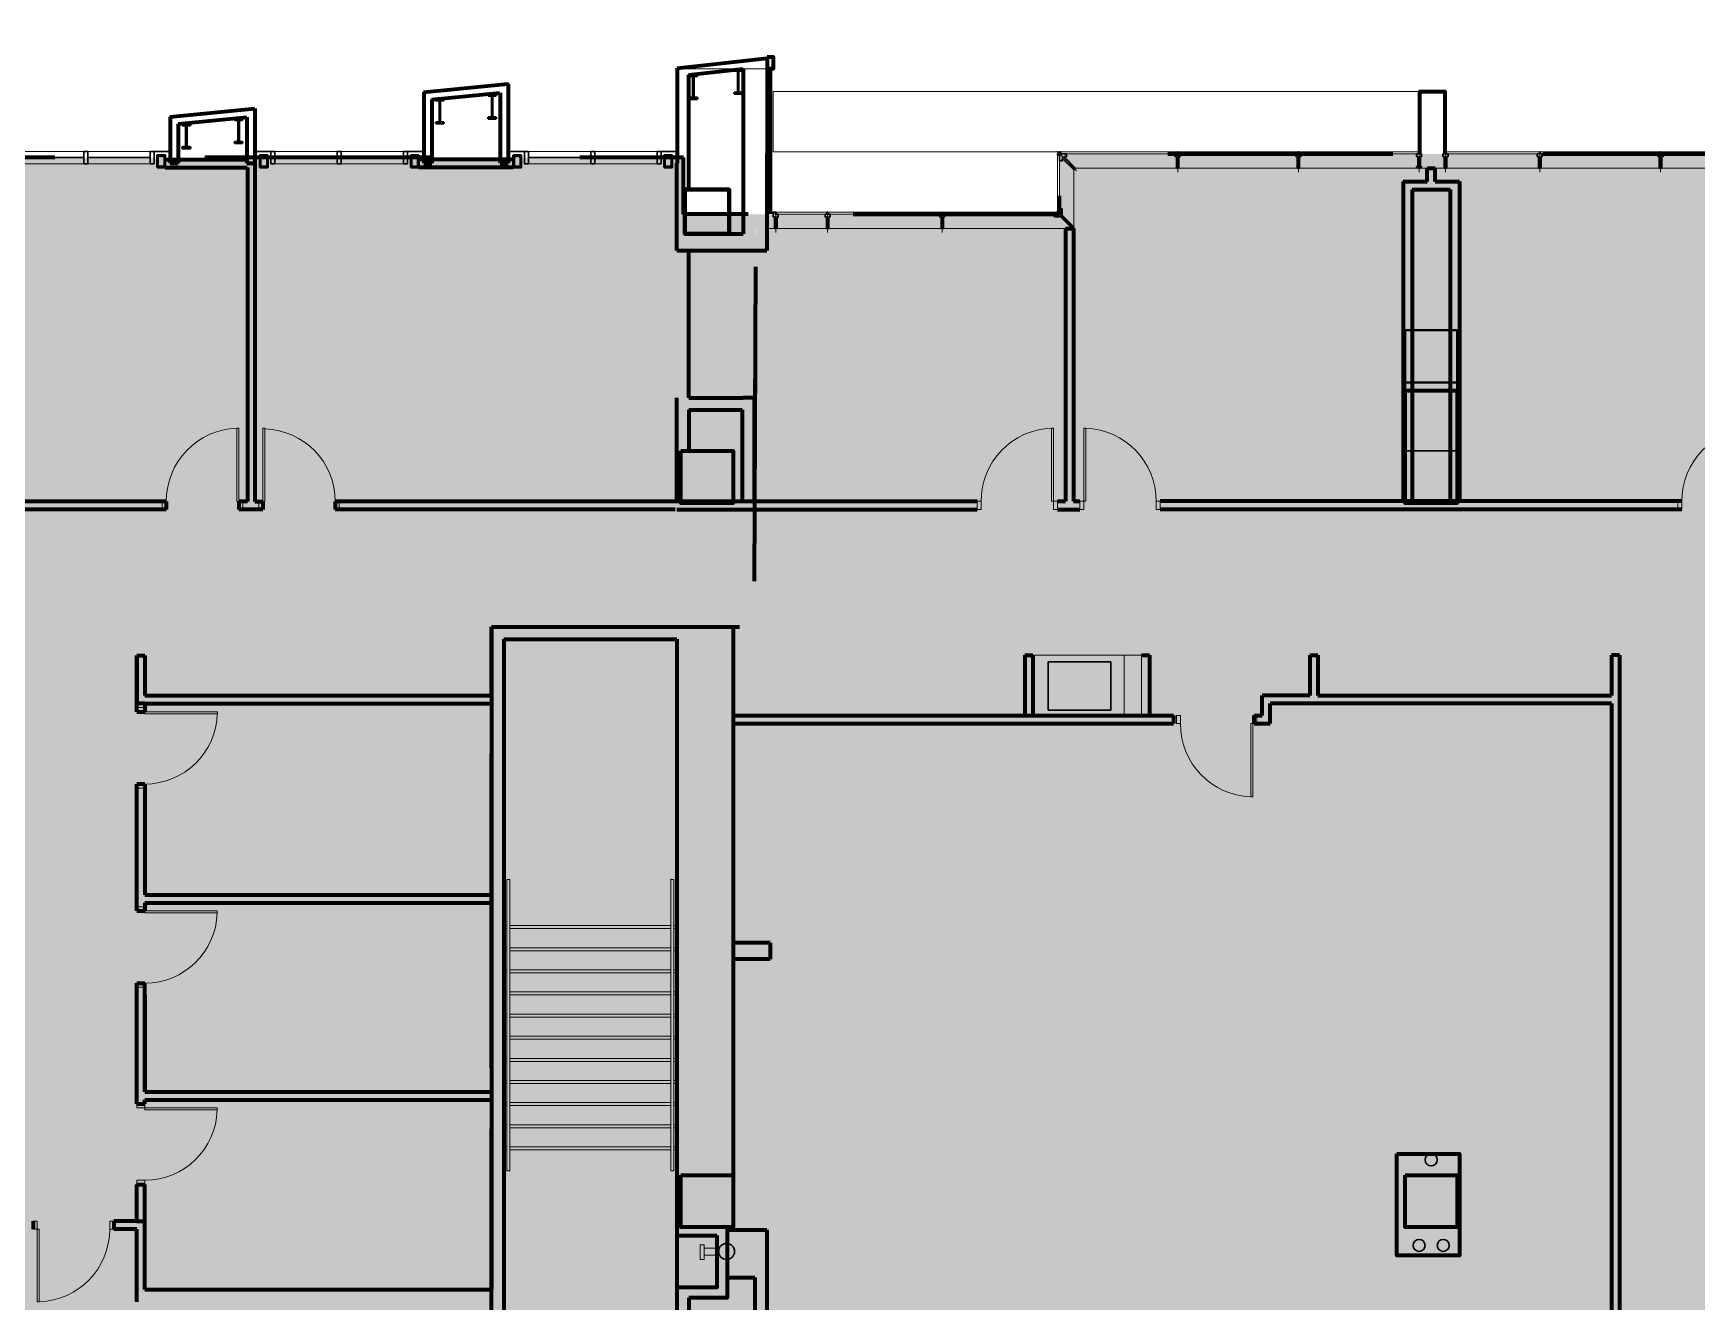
# Model space of a CAD drawing. Header units: inches. Extents: x -2124 to 6036, y -4479 to 801.
# Drawn here: x 2416 to 3243, y -599 to 32 of the extents above; entities that cross this region are included whole.
import ezdxf

# ---------------------------------------------------------------- set-up
doc = ezdxf.new("R2010")
doc.units = ezdxf.units.IN
doc.header["$MEASUREMENT"] = 0
doc.linetypes.add('DGN Style 2', pattern=[186.341636, 111.804981, -74.536654])
doc.linetypes.add('DGN Style 4', pattern=[298.332959, 149.073308, -74.536654, 0.186342, -74.536654])
for name, color, linetype, lineweight in [('A-AREA-Floor Common', 250, 'DGN Style 2', 80), ('A-AREA-VERTICAL', 253, 'DGN Style 2', 80), ('a-bp-02N-_-03S - A-COLS', 2, 'Continuous', 70), ('a-bp-02N-_-03S - A-DOOR', 1, 'Continuous', 13), ('a-bp-02N-_-03S - A-EQUIP', 2, 'Continuous', 30), ('a-bp-02N-_-03S - A-FLOR-STRS', 2, 'Continuous', 13), ('a-bp-02N-_-03S - A-GLAZ', 2, 'Continuous', 0), ('a-bp-02N-_-03S - A-ROOF-MISC', 3, 'Continuous', 13), ('a-bp-02N-_-03S - A-WALL-FULL', 6, 'Continuous', 70), ('a-fp-02N-_-03S - A-DOOR', 1, 'Continuous', 13), ('a-fp-02N-_-03S - A-EQUIP', 2, 'Continuous', 30), ('a-fp-02N-_-03S - A-FLOR-WDWK', 7, 'Continuous', 13), ('a-fp-02N-_-03S - A-WALL-FULL', 6, 'Continuous', 70)]:
    doc.layers.add(name, color=color, linetype=linetype, lineweight=lineweight)
doc.layers.add('A-AREA-TENANT 10', color=7, linetype='DGN Style 2', lineweight=80, true_color=0xff9747)
doc.layers.add('A-AREA-UNKNOWN', color=7, linetype='DGN Style 2', lineweight=80, true_color=0xff6b6e)
doc.layers.add('a-bp-02N-_-03S - A-ANNO-NPLT', color=30, linetype='Continuous', lineweight=0, plot=False)

# ---------------------------------------------------------------- blocks, each defined once
blk = doc.blocks.new('*U79')
at = {"layer": 'a-bp-02N-_-03S - A-COLS', "lineweight": 40}
for p, q in [((-2, 6.375), (-2, 7.0625)), ((-2, 7.0625), (2, 7.0625)), ((-2, 6.375), (-0.4375, 6.375)), ((-0.1875, 6.125), (-0.1875, -4.125)), ((0.1875, -4.125), (0.1875, 6.125)), ((0.4375, 6.375), (2, 6.375)), ((2, 7.0625), (2, 6.375)), ((-2, -4.375), (-2, -5.0625)), ((-2, -4.375), (-0.4375, -4.375)), ((-2, -5.0625), (2, -5.0625)), ((0.4375, -4.375), (2, -4.375)), ((2, -5.0625), (2, -4.375))]:
    blk.add_line(p, q, dxfattribs=at)
for centre, start, end in [((-0.4375, 6.125), 0, 90), ((0.4375, 6.125), 90, 180)]:
    blk.add_arc(centre, 0.25, start, end, dxfattribs=at)
at = {"layer": 'a-bp-02N-_-03S - A-COLS', "lineweight": 40, "extrusion": (0, 0, -1)}
for centre, start, end in [((0.4375, -4.125), 180, 270), ((-0.4375, -4.125), 270, 0)]:
    blk.add_arc(centre, 0.25, start, end, dxfattribs=at)
blk = doc.blocks.new('*U80')
at = {"layer": 'a-bp-02N-_-03S - A-COLS', "lineweight": 40, "flags": 128}
for points in [[(-2, -3), (2, -3), (2, 3), (-2, 3), (-2, -3)], [(-1.625, -2.625), (1.625, -2.625), (1.625, 2.625), (-1.625, 2.625), (-1.625, -2.625)]]:
    blk.add_lwpolyline(points, close=True, dxfattribs=at)
blk = doc.blocks.new('CW7')
at = {"layer": 'a-bp-02N-_-03S - A-ANNO-NPLT', "color": 7, "linetype": 'DGN Style 4', "lineweight": 0}
blk.add_line((0, -10.3125), (0, 0), dxfattribs=at)
at = {"layer": 'a-bp-02N-_-03S - A-GLAZ', "color": 3, "linetype": 'Continuous', "lineweight": 30, "flags": 128}
blk.add_lwpolyline([(1.25, -1.3125), (-1.25, -1.3125), (-1.25, -2.625), (-0.625, -2.625), (-0.625, -7.5625), (-1.25, -7.5625), (-1.25, -7.8125), (1.25, -7.8125), (1.25, -7.5625), (0.625, -7.5625), (0.625, -2.625), (1.25, -2.625), (1.25, -1.3125)], close=True, dxfattribs=at)
at = {"layer": 'a-bp-02N-_-03S - A-WALL-FULL', "color": 6, "linetype": 'Continuous', "lineweight": 70, "flags": 128}
blk.add_lwpolyline([(0.318125, -1.3125), (0.318125, 29.6875), (12.818125, 29.6875), (12.818125, -1.3125)], dxfattribs=at)
blk = doc.blocks.new('CWMULL_5')
at = {"layer": 'a-bp-02N-_-03S - A-ANNO-NPLT', "color": 7, "linetype": 'DGN Style 4', "lineweight": 0}
blk.add_line((0, -10.3125), (0, 0), dxfattribs=at)
at = {"layer": 'a-bp-02N-_-03S - A-GLAZ', "color": 3, "linetype": 'Continuous', "lineweight": 30, "flags": 128}
blk.add_lwpolyline([(-1.25, -1.3125), (1.25, -1.3125), (1.25, -2.625), (0.619375, -2.625), (0.619375, -8.375), (-0.630625, -8.375), (-0.630625, -2.625), (-1.25, -2.625), (-1.25, -1.3125)], close=True, dxfattribs=at)
blk = doc.blocks.new('CW3_1')
at = {"layer": 'a-bp-02N-_-03S - A-GLAZ', "color": 2, "linetype": 'Continuous', "lineweight": 13, "flags": 128}
blk.add_lwpolyline([(0.3125, -0.3125), (56.6875, -0.3125), (56.6875, -1.3125), (0.3125, -1.3125), (0.3125, -0.3125)], close=True, dxfattribs=at)
at = {"layer": 'a-bp-02N-_-03S - A-ANNO-NPLT', "color": 7, "linetype": 'DGN Style 4', "lineweight": 0}
blk.add_blockref('CWMULL_5', (0, 0), dxfattribs=at)
blk = doc.blocks.new('COR3_2')
at = {"layer": 'a-bp-02N-_-03S - A-ANNO-NPLT', "color": 7, "linetype": 'DGN Style 4', "lineweight": 0}
blk.add_line((9.20325, 9.20325), (0, 0), dxfattribs=at)
at = {"layer": 'a-bp-02N-_-03S - A-GLAZ', "color": 3, "linetype": 'Continuous', "lineweight": 30, "flags": 128}
blk.add_lwpolyline([(2.625, -1.36925), (2.625, 1.74125), (8.375, 7.49125), (8.375, 8.375), (7.49125, 8.375125), (1.741125, 2.625), (-1.36925, 2.625), (-1.36925, 1.3125), (-0.3125, 1.3125), (-0.3125, 0.3125), (0.3125, -0.3125), (1.3125, -0.3125), (1.3125, -1.36925), (2.625, -1.36925)], close=True, dxfattribs=at)
blk = doc.blocks.new('COR4_1')
at = {"layer": 'a-bp-02N-_-03S - A-ANNO-NPLT', "color": 7, "linetype": 'DGN Style 4', "lineweight": 0}
blk.add_line((9.71, 9.71), (0, 0), dxfattribs=at)
at = {"layer": 'a-bp-02N-_-03S - A-GLAZ', "color": 3, "linetype": 'Continuous', "lineweight": 30, "flags": 128}
blk.add_lwpolyline([(8.375, 9.258875), (9.258875, 8.375), (3.508875, 2.625), (4.746375, 2.625), (4.746375, 1.3125), (1.9375, 1.3125), (1.9375, 0.312375), (1.1875, 0.3125), (1.1875, 1.1875), (0.3125, 1.1875), (0.3125, 1.9375), (1.3125, 1.9375), (1.3125, 4.746375), (2.625, 4.746375), (2.625, 3.508875), (8.375, 9.258875)], close=True, dxfattribs=at)
blk = doc.blocks.new('CWMULL_6')
at = {"layer": 'a-bp-02N-_-03S - A-ANNO-NPLT', "color": 7, "linetype": 'DGN Style 4', "lineweight": 0}
blk.add_line((0, -10.3125), (0, 0), dxfattribs=at)
at = {"layer": 'a-bp-02N-_-03S - A-GLAZ', "color": 3, "linetype": 'Continuous', "lineweight": 30, "flags": 128}
blk.add_lwpolyline([(-1.25, -1.3125), (1.25, -1.3125), (1.25, -2.625), (0.619375, -2.625), (0.619375, -8.375), (-0.630625, -8.375), (-0.630625, -2.625), (-1.25, -2.625), (-1.25, -1.3125)], close=True, dxfattribs=at)
blk = doc.blocks.new('CW1_1')
at = {"layer": 'a-bp-02N-_-03S - A-GLAZ', "color": 2, "linetype": 'Continuous', "lineweight": 13, "flags": 128}
blk.add_lwpolyline([(0.3125, -0.3125), (59.6875, -0.3125), (59.6875, -1.3125), (0.3125, -1.3125), (0.3125, -0.3125)], close=True, dxfattribs=at)
at = {"layer": 'a-bp-02N-_-03S - A-ANNO-NPLT', "color": 7, "linetype": 'DGN Style 4', "lineweight": 0}
blk.add_blockref('CWMULL_6', (0, 0), dxfattribs=at)
blk = doc.blocks.new('CWMULL_7')
at = {"layer": 'a-bp-02N-_-03S - A-ANNO-NPLT', "color": 7, "linetype": 'DGN Style 4', "lineweight": 0}
blk.add_line((0, -10.3125), (0, 0), dxfattribs=at)
at = {"layer": 'a-bp-02N-_-03S - A-GLAZ', "color": 3, "linetype": 'Continuous', "lineweight": 30, "flags": 128}
blk.add_lwpolyline([(-1.25, -1.3125), (1.25, -1.3125), (1.25, -2.625), (0.619375, -2.625), (0.619375, -8.375), (-0.630625, -8.375), (-0.630625, -2.625), (-1.25, -2.625), (-1.25, -1.3125)], close=True, dxfattribs=at)
blk = doc.blocks.new('CWMULL_8')
at = {"layer": 'a-bp-02N-_-03S - A-ANNO-NPLT', "color": 7, "linetype": 'DGN Style 4', "lineweight": 0}
blk.add_line((0, -10.3125), (0, 0), dxfattribs=at)
at = {"layer": 'a-bp-02N-_-03S - A-GLAZ', "color": 3, "linetype": 'Continuous', "lineweight": 30, "flags": 128}
blk.add_lwpolyline([(-1.25, -1.3125), (1.25, -1.3125), (1.25, -2.625), (0.619375, -2.625), (0.619375, -8.375), (-0.630625, -8.375), (-0.630625, -2.625), (-1.25, -2.625), (-1.25, -1.3125)], close=True, dxfattribs=at)
blk = doc.blocks.new('CW2_1')
at = {"layer": 'a-bp-02N-_-03S - A-GLAZ', "color": 2, "linetype": 'Continuous', "lineweight": 13, "flags": 128}
blk.add_lwpolyline([(0.3125, -0.3125), (46.5625, -0.3125), (46.5625, -1.3125), (0.3125, -1.3125), (0.3125, -0.3125)], close=True, dxfattribs=at)
at = {"layer": 'a-bp-02N-_-03S - A-ANNO-NPLT', "color": 7, "linetype": 'DGN Style 4', "lineweight": 0}
blk.add_blockref('CWMULL_8', (0, 0), dxfattribs=at)
blk = doc.blocks.new('CWMUL2_1')
at = {"layer": 'a-bp-02N-_-03S - A-ANNO-NPLT', "color": 7, "linetype": 'DGN Style 4', "lineweight": 0}
blk.add_line((0, -10.3125), (0, 0), dxfattribs=at)
at = {"layer": 'a-bp-02N-_-03S - A-GLAZ', "color": 2, "linetype": 'Continuous', "lineweight": 13}
blk.add_line((-1.25, -0.3125), (-1.875, -0.3125), dxfattribs=at)
at = {"layer": 'a-bp-02N-_-03S - A-GLAZ', "color": 3, "linetype": 'Continuous', "lineweight": 30, "extrusion": (0, 0, -1), "flags": 128}
blk.add_lwpolyline([(1.25, -0.3125), (0.3125, -0.3125), (0.3125, -1.3125), (-1.25, -1.3125), (-1.25, -2.625), (-0.619375, -2.625), (-0.619375, -8.375), (0.630625, -8.375), (0.630625, -2.625), (1.25, -2.625), (1.25, -0.3125)], close=True, dxfattribs=at)
blk = doc.blocks.new('DOOR36_1_1')
at = {"layer": 'a-bp-02N-_-03S - A-DOOR', "linetype": 'Continuous', "lineweight": 0}
for p, q in [((0.127, 0.064), (0, 0.064)), ((0.127, -1.206), (0, -1.206))]:
    blk.add_line(p, q, dxfattribs=at)
at = {"layer": 'a-bp-02N-_-03S - A-DOOR', "linetype": 'Continuous', "lineweight": 0, "flags": 128}
for points in [[(0, 0), (0, -0.032), (-1.143, -0.032), (-1.143, 0), (0, 0)], [(0, 0.064), (0, 0), (0.127, 0), (0.127, 0.064)], [(0, -1.206), (0, -1.143), (0.127, -1.143), (0.127, -1.206)]]:
    blk.add_lwpolyline(points, dxfattribs=at)
at = {"layer": 'a-bp-02N-_-03S - A-DOOR', "linetype": 'Continuous', "lineweight": 0}
blk.add_arc((0, 0), 1.143, 181.5912, 270, dxfattribs=at)
blk = doc.blocks.new('DOOR36_4')
at = {"layer": 'a-fp-02N-_-03S - A-DOOR', "lineweight": 0}
for p, q in [((0.127, 0.064), (0, 0.064)), ((0.127, -1.206), (0, -1.206))]:
    blk.add_line(p, q, dxfattribs=at)
at = {"layer": 'a-fp-02N-_-03S - A-DOOR', "lineweight": 0, "flags": 128}
for points in [[(0, 0), (0, -0.032), (-1.143, -0.032), (-1.143, 0), (0, 0)], [(0, 0.064), (0, 0), (0.127, 0), (0.127, 0.064)], [(0, -1.206), (0, -1.143), (0.127, -1.143), (0.127, -1.206)]]:
    blk.add_lwpolyline(points, dxfattribs=at)
at = {"layer": 'a-fp-02N-_-03S - A-DOOR', "lineweight": 0}
blk.add_arc((0, 0), 1.143, 181.5912, 270, dxfattribs=at)
blk = doc.blocks.new('A$C622F5825_2')
at = {"layer": 'a-fp-02N-_-03S - A-DOOR'}
for p, q in [((0, 0), (0, 0.00403)), ((0.04032, 0), (0.04032, 0.00403))]:
    blk.add_line(p, q, dxfattribs=at)
at = {"layer": 'a-fp-02N-_-03S - A-DOOR', "linetype": 'Continuous'}
for p, q in [((0.00202, 0.00403), (0.00202, 0)), ((0.03831, 0.00403), (0.03831, 0))]:
    blk.add_line(p, q, dxfattribs=at)
at = {"layer": 'a-fp-02N-_-03S - A-DOOR', "flags": 128}
for points in [[(0.03831, 0.00403), (0.0373, 0.00403), (0.0373, 0.04076), (0.03831, 0.04076), (0.03831, 0.00403)], [(0, 0.00403), (0.00202, 0.00403), (0.00202, 0), (0, 0)], [(0.04032, 0.00403), (0.03831, 0.00403), (0.03831, 0), (0.04032, 0)]]:
    blk.add_lwpolyline(points, dxfattribs=at)
at = {"layer": 'a-fp-02N-_-03S - A-DOOR'}
blk.add_arc((0.0387, 0.00409), 0.03668, 92.18768, 180.09727, dxfattribs=at)

msp = doc.modelspace()

# ---------------------------------------------------------------- hatches: boundary and pattern name
at = {"layer": 'A-AREA-Floor Common'}
msp.add_hatch(color=256, dxfattribs=at).paths.add_polyline_path([(960.17, -989.94), (797.43, -989.94), (797.5, -954.29), (797.5, -867.79), (797.5, -855.04), (797.43, -594.05), (998, -594.05), (998, -581.89), (1080, -581.89), (1080, -594.05), (1132.75, -594.05), (1481.91, -592.93), (1644.91, -592.93), (1721.74, -592.93), (2403.93, -592.93), (2471.85, -592.93), (2644.25, -592.93), (2644.25, -704), (2775.91, -704), (2775.91, -781), (2576.02, -781), (2576.02, -727), (2576.02, -677.18), (2117.65, -677.15), (1161.9, -677.15), (1161.9, -671.06), (948.88, -671.06), (948.88, -748.39), (975.02, -748.39), (975.02, -974.86), (964.24, -984.94), (960.17, -984.94)])
at = {"layer": 'A-AREA-TENANT 10'}
for points in [[(3471.39, -889), (3471.25, -649), (3471.25, -647), (3365.25, -647), (3241.25, -647), (3111.25, -647), (3111.25, -645), (3028.25, -645), (2742.25, -645), (2742.25, -597), (2761.25, -597), (2761.25, -563.33), (2764.25, -563.33), (2764.25, -263.5), (2774.77, -263.5), (2775.61, -58.31), (2798.56, -58.31), (2926.56, -58.31), (2926.56, -28.31), (3283.94, -28.31), (3283.94, -88.31), (3646.56, -88.31), (3646.56, 31.69), (3985.94, 31.69), (3985.94, 15.69), (3985.94, -355.69), (3928.94, -355.69), (3928.94, -718.31), (3985.94, -718.31), (3985.94, -889)], [(1080, -594.05), (1074.88, 4.94), (1578.02, 5.65), (1578.02, 6.69), (2339.74, 6.69), (2339.74, -30.11), (2739.55, -30.11), (2739.55, -58.31), (2775.61, -58.31), (2774.75, -201.03), (2774.77, -263.5), (2644.25, -263.5), (2644.25, -592.93), (1721.74, -592.93), (1644.91, -592.93), (1481.91, -592.93)]]:
    msp.add_hatch(color=256, dxfattribs=at).paths.add_polyline_path(points)
at = {"layer": 'A-AREA-VERTICAL'}
msp.add_hatch(color=256, dxfattribs=at).paths.add_polyline_path([(2644.25, -704), (2644.25, -263.5), (2764.25, -263.5), (2764.25, -563.33), (2761.25, -563.33), (2761.25, -597), (2742.25, -597), (2742.25, -645), (3028.25, -645), (3028.25, -704)])

# ---------------------------------------------------------------- linework, layer by layer
at = {"layer": 'A-AREA-UNKNOWN', "color": 1, "true_color": 0xff1216, "flags": 128}
for points in [[(3646.56, -88.31), (3646.56, 31.69), (3985.94, 31.69), (3985.94, -355.69), (3928.94, -355.69), (3928.94, -718.31), (3985.94, -718.31), (3985.94, -747.78), (3985.94, -1075.69), (3957.44, -1075.69), (3957.44, -1107), (3957.44, -1438.31), (3985.94, -1438.31), (3985.94, -1765.69), (3978.44, -1765.69), (3978.44, -1885.56), (3973.16, -1885.56), (3973.16, -1905.04), (3660.25, -1905.04), (3660.25, -1910.28), (3535.22, -1910.28), (3535.22, -1910.28), (3351.25, -1910.28), (3351.25, -1905.04), (2741.22, -1905.04), (2741.22, -1878.01), (2739.22, -1878), (2739.22, -1830), (2741.22, -1830), (2741.22, -1798), (2739.22, -1798.01), (2739.22, -1750), (2741.22, -1750), (2741.22, -1735.69), (2584.56, -1735.69), (2584.56, -1438.31), (2613.06, -1438.31), (2613.06, -1288.99), (2775.91, -1288.99), (2775.91, -776), (2775.91, -776), (2775.91, -704), (2644.25, -704), (2644.25, -704), (2644.25, -263.5), (2764.25, -263.5), (2764.25, -263.5), (2764.25, -263.5), (2774.77, -263.5), (2775.61, -58.31), (2926.56, -58.31), (2926.56, -28.31), (3283.94, -28.31), (3283.94, -88.31), (3646.56, -88.31)], [(15.02, -2380.79), (15.02, -2386.89), (581.02, -2386.89), (581.02, -2381.06), (835.02, -2381.06), (1067.02, -2381.06), (1430.24, -2381), (1430.24, -2386.92), (1587.15, -2386.89), (1587.14, -2306.57), (1592.12, -2306.57), (1592.12, -1828.28), (1592.12, -1732.88), (1610.02, -1732.88), (1610.02, -1273.75), (2405.75, -1273.75), (2405.75, -1283.25), (2613.06, -1283.25), (2613.06, -1288.99), (2775.91, -1288.99), (2775.91, -776), (2775.91, -704), (2644.25, -704), (2644.25, -263.5), (2774.77, -263.5), (2775.61, -58.31), (2739.55, -58.31), (2739.55, -30.11), (2339.74, -30.11), (2339.74, 6.69), (1578.02, 6.69), (1578.02, 5.65), (1062.01, 4.94), (1062.01, -58.13), (1045.24, -76.24), (1010.77, -113.45), (865.23, -113.58), (805, -48.33), (805, -3.39), (-0.98, -3.39), (-0.98, -2380.79), (15.02, -2380.79)]]:
    msp.add_lwpolyline(points, close=True, dxfattribs=at)
at = {"layer": 'a-bp-02N-_-03S - A-COLS', "color": 2, "linetype": 'DGN Style 2', "lineweight": 40}
for p, q in [((3098.25, -142), (3098.25, -176)), ((3124.25, -142), (3124.25, -176))]:
    msp.add_line(p, q, dxfattribs=at)
at = {"layer": 'a-bp-02N-_-03S - A-COLS', "linetype": 'Continuous', "lineweight": 70}
for p, q in [((2738.25, -202), (2738.25, -176)), ((2756.25, -202), (2738.25, -202))]:
    msp.add_line(p, q, dxfattribs=at)
at = {"layer": 'a-bp-02N-_-03S - A-COLS', "color": 2, "linetype": 'DGN Style 2', "lineweight": 30}
msp.add_line((3098.25, -176), (3124.25, -176), dxfattribs=at)
at = {"layer": 'a-bp-02N-_-03S - A-COLS', "linetype": 'Continuous', "lineweight": 70, "flags": 128}
for points in [[(2740.26, -46), (2762.3, -46), (2762.3, -68), (2740.26, -68), (2740.26, -46)], [(2740.3, -68), (2762.3, -68), (2762.3, -46), (2740.3, -46), (2740.3, -68)], [(2738.25, -176), (2764.25, -176), (2764.25, -202), (2738.25, -202), (2738.25, -176)], [(2738.25, -536), (2764.25, -536), (2764.25, -562), (2738.25, -562), (2738.25, -536)]]:
    msp.add_lwpolyline(points, close=True, dxfattribs=at)
at = {"layer": 'a-bp-02N-_-03S - A-COLS', "color": 2, "linetype": 'DGN Style 2', "lineweight": 40, "flags": 128}
msp.add_lwpolyline([(3098.25, -116), (3124.25, -116), (3124.25, -142), (3098.25, -142), (3098.25, -116)], close=True, dxfattribs=at)
at = {"layer": 'a-bp-02N-_-03S - A-COLS', "color": 2, "linetype": 'Continuous', "lineweight": 70, "flags": 128}
for points in [[(3098.25, -146), (3124.25, -146), (3124.25, -202), (3098.25, -202), (3098.25, -146)], [(3098.25, -536), (3124.25, -536), (3124.25, -562), (3098.25, -562), (3098.25, -536)]]:
    msp.add_lwpolyline(points, close=True, dxfattribs=at)
at = {"layer": 'a-bp-02N-_-03S - A-EQUIP', "color": 2, "linetype": 'Continuous', "lineweight": 0, "flags": 128}
for points in [[(2749.81, -570.79), (2747.93, -570.79), (2747.93, -577.93), (2749.81, -577.93), (2749.81, -570.79)], [(2757.41, -572.37), (2749.81, -572.37), (2749.81, -575.83), (2757.41, -575.83), (2757.41, -572.37)]]:
    msp.add_lwpolyline(points, close=True, dxfattribs=at)
at = {"layer": 'a-bp-02N-_-03S - A-EQUIP', "color": 2, "linetype": 'Continuous', "lineweight": 30}
for centre, radius in [((3111.25, -528.5), 3), ((2760.99, -574), 4), ((3105.25, -571), 3), ((3117.25, -571), 3)]:
    msp.add_circle(centre, radius, dxfattribs=at)
at = {"layer": 'a-bp-02N-_-03S - A-FLOR-STRS', "color": 2, "linetype": 'Continuous', "lineweight": 0}
for p, q in [((2651.75, -534), (2651.75, -389)), ((2653.25, -389), (2651.75, -389)), ((2653.25, -534), (2653.25, -389)), ((2733.25, -534), (2733.25, -388.73)), ((2733.25, -389), (2734.75, -389)), ((2734.75, -534), (2734.75, -389)), ((2651.75, -412), (2650.25, -412)), ((2733.25, -412), (2653.25, -412)), ((2734.75, -412), (2736.25, -412)), ((2651.75, -423), (2650.25, -423)), ((2733.25, -423), (2653.25, -423)), ((2736.25, -423), (2734.75, -423)), ((2651.75, -434), (2650.25, -434)), ((2733.25, -434), (2653.25, -434)), ((2736.25, -434), (2734.75, -434)), ((2651.75, -445), (2650.25, -445)), ((2733.25, -445), (2653.25, -445)), ((2736.25, -445), (2734.75, -445)), ((2651.75, -456), (2650.25, -456)), ((2733.25, -456), (2653.25, -456)), ((2736.25, -456), (2734.75, -456)), ((2651.75, -467), (2650.25, -467)), ((2733.25, -467), (2653.25, -467)), ((2736.25, -467), (2734.75, -467)), ((2651.75, -478), (2650.25, -478)), ((2733.25, -478), (2653.25, -478)), ((2736.25, -478), (2734.75, -478)), ((2651.75, -489), (2650.25, -489)), ((2733.25, -489), (2653.25, -489)), ((2736.25, -489), (2734.75, -489)), ((2651.75, -500), (2650.25, -500)), ((2733.25, -500), (2653.25, -500)), ((2736.25, -500), (2734.75, -500)), ((2651.75, -511), (2650.25, -511)), ((2733.25, -511), (2653.25, -511)), ((2736.25, -511), (2734.75, -511)), ((2651.75, -522), (2650.25, -522)), ((2733.25, -522), (2653.25, -522)), ((2736.25, -522), (2734.75, -522)), ((2651.75, -534), (2653.25, -534)), ((2733.25, -534), (2734.75, -534))]:
    msp.add_line(p, q, dxfattribs=at)
at = {"layer": 'a-bp-02N-_-03S - A-FLOR-STRS', "color": 2, "linetype": 'DGN Style 2', "lineweight": 0}
for p, q in [((2651.75, -413.5), (2650.25, -413.5)), ((2733.25, -413.5), (2653.25, -413.5)), ((2736.25, -413.5), (2734.75, -413.5)), ((2651.75, -424.5), (2650.25, -424.5)), ((2733.25, -424.5), (2653.25, -424.5)), ((2736.25, -424.5), (2734.75, -424.5)), ((2651.75, -435.5), (2650.25, -435.5)), ((2733.25, -435.5), (2653.25, -435.5)), ((2736.25, -435.5), (2734.75, -435.5)), ((2651.75, -446.5), (2650.25, -446.5)), ((2733.25, -446.5), (2653.25, -446.5)), ((2736.25, -446.5), (2734.75, -446.5)), ((2651.75, -457.5), (2650.25, -457.5)), ((2733.25, -457.5), (2653.25, -457.5)), ((2736.25, -457.5), (2734.75, -457.5)), ((2651.75, -468.5), (2650.25, -468.5)), ((2733.25, -468.5), (2653.25, -468.5)), ((2736.25, -468.5), (2734.75, -468.5)), ((2651.75, -479.5), (2650.25, -479.5)), ((2733.25, -479.5), (2653.25, -479.5)), ((2736.25, -479.5), (2734.75, -479.5)), ((2651.75, -490.5), (2650.25, -490.5)), ((2733.25, -490.5), (2653.25, -490.5)), ((2736.25, -490.5), (2734.75, -490.5)), ((2651.75, -501.5), (2650.25, -501.5)), ((2733.25, -501.5), (2653.25, -501.5)), ((2736.25, -501.5), (2734.75, -501.5)), ((2651.75, -512.5), (2650.25, -512.5)), ((2733.25, -512.5), (2653.25, -512.5)), ((2736.25, -512.5), (2734.75, -512.5)), ((2651.75, -523.5), (2650.25, -523.5)), ((2733.25, -523.5), (2653.25, -523.5)), ((2736.25, -523.5), (2734.75, -523.5))]:
    msp.add_line(p, q, dxfattribs=at)
at = {"layer": 'a-bp-02N-_-03S - A-GLAZ', "linetype": 'Continuous', "lineweight": 0}
for p, q in [((2474.5, -27.04), (2410.5, -27.04)), ((2600.5, -27.04), (2536.5, -27.04)), ((2726.5, -27.04), (2662.5, -27.04)), ((2474.5, -33.17), (2410.5, -33.17)), ((2600.5, -33.17), (2536.5, -33.17)), ((2726.5, -33.17), (2662.5, -33.17))]:
    msp.add_line(p, q, dxfattribs=at)
at = {"layer": 'a-bp-02N-_-03S - A-GLAZ', "linetype": 'Continuous', "lineweight": 30}
for p, q in [((2441.5, -30.11), (2410.5, -30.11)), ((2474.5, -30.11), (2443.5, -30.11)), ((2476.5, -27.04), (2484.5, -27.04)), ((2534.5, -27.04), (2526.5, -27.04)), ((2567.5, -30.11), (2536.5, -30.11)), ((2600.5, -30.11), (2569.5, -30.11)), ((2602.5, -27.04), (2610.5, -27.04)), ((2660.5, -27.04), (2652.5, -27.04)), ((2693.25, -30.02), (2662.5, -30.09)), ((2726.5, -30.09), (2695.75, -30.03)), ((2728.5, -27.04), (2736.5, -27.04))]:
    msp.add_line(p, q, dxfattribs=at)
at = {"layer": 'a-bp-02N-_-03S - A-GLAZ', "color": 2, "linetype": 'Continuous', "lineweight": 0}
for p, q in [((2933.63, -64.49), (2933.63, -36.26)), ((2934.51, -35.38), (3275.99, -35.38)), ((2780.8, -65.38), (2932.74, -65.38))]:
    msp.add_line(p, q, dxfattribs=at)
at = {"layer": 'a-bp-02N-_-03S - A-GLAZ', "linetype": 'Continuous', "lineweight": 30, "flags": 128}
for points in [[(2441.5, -27.04), (2443.5, -27.04), (2443.5, -33.17), (2441.5, -33.17), (2441.5, -27.04)], [(2474.5, -27.04), (2476.5, -27.04), (2476.5, -33.17), (2474.5, -33.17), (2474.5, -27.04)], [(2534.5, -27.04), (2536.5, -27.04), (2536.5, -33.17), (2534.5, -33.17), (2534.5, -27.04)], [(2567.5, -27.04), (2569.5, -27.04), (2569.5, -33.17), (2567.5, -33.17), (2567.5, -27.04)], [(2600.5, -27.04), (2602.5, -27.04), (2602.5, -33.17), (2600.5, -33.17), (2600.5, -27.04)], [(2660.5, -27.04), (2662.5, -27.04), (2662.5, -33.17), (2660.5, -33.17), (2660.5, -27.04)], [(2693.5, -27.04), (2695.5, -27.04), (2695.5, -33.17), (2693.5, -33.17), (2693.5, -27.04)], [(2726.5, -27.04), (2728.5, -27.04), (2728.5, -33.17), (2726.5, -33.17), (2726.5, -27.04)]]:
    msp.add_lwpolyline(points, close=True, dxfattribs=at)
at = {"layer": 'a-bp-02N-_-03S - A-GLAZ', "color": 2, "linetype": 'Continuous', "lineweight": 13, "flags": 128}
for points in [[(2926.56, -56.69), (2926.56, -28.94), (2925.56, -28.94), (2925.56, -56.69), (2926.56, -56.69)], [(2984.94, -28.31), (2927.19, -28.31), (2927.19, -27.31), (2984.94, -27.31), (2984.94, -28.31)], [(3225.56, -27.31), (3283.31, -27.31), (3283.31, -28.31), (3225.56, -28.31), (3225.56, -27.31)], [(2810.94, -57.31), (2785.81, -57.31), (2785.81, -58.31), (2810.94, -58.31), (2810.94, -57.31)]]:
    msp.add_lwpolyline(points, close=True, dxfattribs=at)
at = {"layer": 'a-bp-02N-_-03S - A-ROOF-MISC', "color": 3, "linetype": 'Continuous', "lineweight": 13, "flags": 128}
msp.add_lwpolyline([(2784.25, 2.69), (3105.25, 2.69), (3105.25, -27.31), (2784.25, -27.31), (2784.25, 2.69)], close=True, dxfattribs=at)
at = {"layer": 'a-bp-02N-_-03S - A-WALL-FULL', "color": 6, "linetype": 'Continuous', "lineweight": 70}
for p, q in [((2736.5, 14.36), (2781.25, 19.37)), ((2781.25, 19.95), (2781.08, -76.37)), ((2736.5, 14.36), (2736.5, -32.92)), ((2742.25, 10.94), (2769.25, 14.01)), ((2742.25, -46), (2742.25, 10.94)), ((2769.25, 14.01), (2769.25, -68)), ((2736.25, -32.92), (2736.5, -32.92)), ((2736.25, -76.37), (2736.25, -32.92)), ((2762.3, -68), (2769.25, -68)), ((2736.25, -76.37), (2781.08, -76.37)), ((2736.25, -269.5), (2736.25, -566)), ((2736.25, -566), (2756.25, -566)), ((2736.25, -566), (2736.25, -592)), ((2736.25, -592), (2736.25, -651)), ((2742.25, -597), (2742.25, -645))]:
    msp.add_line(p, q, dxfattribs=at)
at = {"layer": 'a-bp-02N-_-03S - A-WALL-FULL', "color": 30, "linetype": 'DGN Style 2', "lineweight": 13}
msp.add_line((2736.5, 13.93), (2781.25, 13.93), dxfattribs=at)
at = {"layer": 'a-bp-02N-_-03S - A-WALL-FULL'}
for p, q in [((2782.75, 13.95), (2782.75, -57.31)), ((2783.62, -57.31), (2781.1, -57.31)), ((2644.25, -263.5), (2644.25, -592.93)), ((2764.25, -263.5), (2764.25, -536)), ((2650.25, -269.5), (2650.25, -698)), ((2650.25, -269.5), (2736.25, -269.5)), ((2467.85, -558.98), (2471.85, -558.98)), ((2471.85, -592.93), (2644.25, -592.93))]:
    msp.add_line(p, q, dxfattribs=at)
at = {"layer": 'a-bp-02N-_-03S - A-WALL-FULL', "lineweight": 13}
for p, q in [((2610.5, 3.1), (2652.5, 7.18)), ((2610.5, 2.1), (2610.5, 3.1)), ((2652.5, 6.53), (2652.5, 7.18)), ((2484.5, -9.81), (2484.5, -32.92))]:
    msp.add_line(p, q, dxfattribs=at)
at = {"layer": 'a-bp-02N-_-03S - A-WALL-FULL', "lineweight": 70}
for p, q in [((2610.5, 2.44), (2652.5, 6.53)), ((2610.5, 2.44), (2610.5, -32.92)), ((2614.5, -1.18), (2648.38, 2.06)), ((2648.5, 2.06), (2648.5, -32.92)), ((2652.5, 6.53), (2652.5, -32.92)), ((2484.5, -9.81), (2526.5, -5.72)), ((2526.5, -5.72), (2526.5, -32.92)), ((2614.5, -1.18), (2614.5, -32.92)), ((2484.5, -9.81), (2484.5, -32.92)), ((2488.5, -13.41), (2488.5, -32.92)), ((2488.62, -13.41), (2522.54, -10.11)), ((2522.5, -10.07), (2522.5, -32.92)), ((2484.5, -32.92), (2488.5, -32.92)), ((2522.5, -32.92), (2526.5, -32.92)), ((2610.5, -32.92), (2614.5, -32.92)), ((2648.5, -32.92), (2652.5, -32.92))]:
    msp.add_line(p, q, dxfattribs=at)
at = {"layer": 'a-bp-02N-_-03S - A-WALL-FULL', "linetype": 'Continuous'}
for p, q in [((2416.41, -558.98), (2416.41, -562.98)), ((2467.85, -558.98), (2456.41, -558.98)), ((2456.41, -558.98), (2456.41, -562.98)), ((2471.85, -592.93), (2471.85, -558.98)), ((2467.85, -562.98), (2456.41, -562.98)), ((2467.85, -599.05), (2467.85, -562.98))]:
    msp.add_line(p, q, dxfattribs=at)
at = {"layer": 'a-bp-02N-_-03S - A-WALL-FULL', "linetype": 'Continuous', "lineweight": 70, "flags": 128}
msp.add_lwpolyline([(2781.25, 19.95), (2784.25, 19.95), (2784.25, 13.95), (2781.25, 13.95)], dxfattribs=at)
at = {"layer": 'a-bp-02N-_-03S - A-WALL-FULL', "flags": 128}
msp.add_lwpolyline([(2644.25, -263.5), (2764.25, -263.5)], dxfattribs=at)
at = {"layer": 'a-bp-02N-_-03S - A-WALL-FULL', "color": 6, "linetype": 'Continuous', "lineweight": 70, "flags": 128}
for points in [[(2761.25, -562), (2761.25, -597), (2742.25, -597)], [(2756.25, -566), (2756.25, -592), (2736.25, -592)]]:
    msp.add_lwpolyline(points, dxfattribs=at)
at = {"layer": 'a-fp-02N-_-03S - A-DOOR'}
for p, q in [((2480.53, -205.06), (2480.53, -201.06)), ((2520.53, -205.06), (2520.53, -201.06)), ((2528.53, -205.06), (2528.53, -201.06)), ((2568.53, -205.06), (2568.53, -201.06))]:
    msp.add_line(p, q, dxfattribs=at)
at = {"layer": 'a-fp-02N-_-03S - A-DOOR', "flags": 128}
for points in [[(2518.53, -201.06), (2517.53, -201.06), (2517.53, -164.62), (2518.53, -164.62), (2518.53, -201.06)], [(2530.53, -201.06), (2531.53, -201.06), (2531.53, -164.62), (2530.53, -164.62), (2530.53, -201.06)], [(2480.53, -201.06), (2482.53, -201.06), (2482.53, -205.06), (2480.53, -205.06)], [(2520.53, -201.06), (2518.53, -201.06), (2518.53, -205.06), (2520.53, -205.06)], [(2528.53, -201.06), (2530.53, -201.06), (2530.53, -205.06), (2528.53, -205.06)], [(2568.53, -201.06), (2566.53, -201.06), (2566.53, -205.06), (2568.53, -205.06)]]:
    msp.add_lwpolyline(points, dxfattribs=at)
at = {"layer": 'a-fp-02N-_-03S - A-DOOR'}
for centre, radius, start, end in [((2518.92, -201), 36.39, 92.18768, 180.09727), ((2530.53, -201.06), 36, 0, 88.40885)]:
    msp.add_arc(centre, radius, start, end, dxfattribs=at)
at = {"layer": 'a-fp-02N-_-03S - A-EQUIP', "flags": 128}
msp.add_lwpolyline([(2920.95, -280.88), (2951.95, -280.88), (2951.95, -304.88), (2920.95, -304.88), (2920.95, -280.88)], close=True, dxfattribs=at)
at = {"layer": 'a-fp-02N-_-03S - A-FLOR-WDWK'}
for p, q in [((2967.23, -277.59), (2913.23, -277.59)), ((2958.73, -307.59), (2958.73, -277.59)), ((2967.23, -307.59), (2967.23, -277.59))]:
    msp.add_line(p, q, dxfattribs=at)
at = {"layer": 'a-fp-02N-_-03S - A-WALL-FULL'}
for p, q in [((2482, -31), (2522.79, -31)), ((2526.54, -32.92), (2526.54, -201.06)), ((2655, -31), (2608, -31)), ((2482, -35), (2522.79, -35)), ((2522.82, -35), (2522.82, -201.06)), ((2655, -35), (2608, -35)), ((3109.25, -35.38), (3113.25, -35.38)), ((3109.25, -42.03), (3109.25, -35.38)), ((3113.25, -42.03), (3113.25, -35.38)), ((3097.25, -42.03), (3097.25, -201.03)), ((3097.25, -42.03), (3109.25, -42.03)), ((3101.75, -46.03), (3101.75, -201.03)), ((3101.75, -46.03), (3120.75, -46.03)), ((3113.25, -42.03), (3125.25, -42.03)), ((3120.75, -46.03), (3120.75, -201.03)), ((3125.25, -42.03), (3125.25, -201.03)), ((2783.55, -57.35), (2781.02, -57.35)), ((2929.54, -65.38), (2929.54, -201.03)), ((2929.54, -65.38), (2933.54, -65.38)), ((2933.54, -65.38), (2933.54, -201.03)), ((2768.75, -155.5), (2768.75, -201.03)), ((2774.75, -149.5), (2769.25, -149.5)), ((2774.75, -149.5), (2774.75, -201.03)), ((2482.51, -201.06), (2214.73, -201.06)), ((2482.51, -205.06), (2214.73, -205.06)), ((2482.54, -201.06), (2482.54, -205.06)), ((2522.82, -201.06), (2518.54, -201.06)), ((2518.54, -201.06), (2518.54, -205.06)), ((2530.54, -205.06), (2518.54, -205.06)), ((2526.54, -201.06), (2530.54, -201.06)), ((2530.54, -201.06), (2530.54, -205.06)), ((2735.49, -205.06), (2566.51, -205.06)), ((2735.49, -201.06), (2566.54, -201.06)), ((2566.54, -201.06), (2566.54, -205.06)), ((2736.33, -201.03), (2885.54, -201.03)), ((2736.33, -205.03), (2885.54, -205.03)), ((2925.54, -201.03), (2929.54, -201.03)), ((2925.54, -205.03), (2936.54, -205.03)), ((2933.54, -201.03), (2936.54, -201.03)), ((3235.88, -201.03), (2976.54, -201.03)), ((3235.88, -205.03), (2976.54, -205.03)), ((2467.85, -305.63), (2467.85, -277.63)), ((2467.85, -277.63), (2467.85, -301.63)), ((2467.85, -277.63), (2471.85, -277.63)), ((2471.85, -277.63), (2471.85, -297.63)), ((2909.23, -277.59), (2909.23, -307.59)), ((2909.23, -277.59), (2913.23, -277.59)), ((2913.23, -277.59), (2913.23, -307.59)), ((2967.23, -277.59), (2971.23, -277.59)), ((2971.23, -277.59), (2971.23, -307.59)), ((3050.89, -277.59), (3050.89, -297.59)), ((3050.89, -277.59), (3054.89, -277.59)), ((3054.89, -277.59), (3054.89, -297.59)), ((3200.87, -277.59), (3200.87, -297.59)), ((3204.87, -277.59), (3200.87, -277.59)), ((3204.87, -277.59), (3204.87, -585.97)), ((2471.85, -281.63), (2471.85, -297.63)), ((2471.85, -297.63), (2644.25, -297.63)), ((3050.89, -297.59), (3027.23, -297.59)), ((3027.23, -307.59), (3027.23, -297.59)), ((3054.89, -297.59), (3200.87, -297.59)), ((3204.87, -297.59), (3204.87, -647)), ((2471.85, -301.63), (2467.85, -301.63)), ((2467.85, -305.63), (2471.85, -305.63)), ((2471.85, -301.63), (2644.25, -301.63)), ((2471.85, -301.63), (2471.85, -305.63)), ((3200.87, -301.59), (3031.23, -301.59)), ((3031.23, -311.59), (3031.23, -301.59)), ((3200.87, -301.59), (3200.87, -647)), ((2764.25, -307.59), (2983.23, -307.59)), ((2764.25, -311.59), (2983.23, -311.59)), ((2892.3, -307.59), (2954.3, -307.59)), ((2983.23, -307.59), (2983.23, -311.59)), ((3023.23, -311.59), (3023.23, -307.59)), ((3023.23, -307.59), (3027.23, -307.59)), ((3023.23, -311.59), (3031.23, -311.59)), ((2471.85, -341.63), (2467.85, -341.63)), ((2467.85, -404.62), (2467.85, -341.63)), ((2471.85, -341.63), (2471.85, -396.62)), ((2471.85, -396.62), (2644.25, -396.62)), ((2467.85, -404.62), (2471.85, -404.62)), ((2470.35, -404.62), (2471.85, -404.62)), ((2471.85, -400.62), (2644.25, -400.62)), ((2471.85, -400.62), (2471.85, -404.62)), ((2782.69, -420.64), (2764.25, -420.64)), ((2782.69, -420.64), (2782.69, -428.64)), ((2782.69, -428.64), (2764.25, -428.64)), ((2467.85, -498.62), (2467.85, -440.62)), ((2467.93, -440.62), (2471.85, -440.62)), ((2471.85, -494.62), (2471.85, -440.62)), ((2471.85, -446.63), (2471.85, -494.62)), ((2471.85, -494.62), (2644.25, -494.62)), ((2467.85, -500.62), (2467.85, -498.62)), ((2467.85, -500.62), (2471.85, -500.62)), ((2471.85, -498.62), (2644.25, -498.62)), ((2471.85, -500.62), (2471.85, -498.62)), ((2467.85, -558.98), (2467.85, -540.65)), ((2467.85, -540.65), (2471.85, -540.65)), ((2471.85, -558.98), (2471.85, -540.65))]:
    msp.add_line(p, q, dxfattribs=at)
at = {"layer": 'a-fp-02N-_-03S - A-WALL-FULL', "color": 6, "linetype": 'Continuous', "lineweight": 70}
for p, q in [((2742.25, -149.5), (2742.25, -76.37)), ((2736.25, -202), (2736.25, -149.5)), ((2742.25, -149.5), (2769.25, -149.5)), ((2742.25, -155.5), (2768.75, -155.5)), ((2742.25, -155.5), (2742.25, -176))]:
    msp.add_line(p, q, dxfattribs=at)
at = {"layer": 'a-fp-02N-_-03S - A-WALL-FULL', "color": 6, "lineweight": 70}
for p, q in [((2761.25, -563.33), (2781, -563.33)), ((2781, -563.33), (2781, -645)), ((2761.25, -587.03), (2775, -587.03)), ((2775, -587.03), (2775, -645))]:
    msp.add_line(p, q, dxfattribs=at)
at = {"layer": 'a-fp-02N-_-03S - A-WALL-FULL', "flags": 128}
msp.add_lwpolyline([(3094.25, -525.5), (3125.25, -525.5), (3125.25, -576), (3094.25, -576), (3094.25, -525.5)], close=True, dxfattribs=at)

# ---------------------------------------------------------------- block references
at = {"layer": 'a-bp-02N-_-03S - A-ANNO-NPLT', "color": 7, "linetype": 'DGN Style 4', "lineweight": 0}
for name, p in [('CW7', (3105.25, -27)), ('CWMULL_7', (3105.25, -27)), ('CWMULL_7', (3225.25, -27)), ('CWMUL2_1', (2785.5, -57))]:
    msp.add_blockref(name, p, dxfattribs=at)
at = {"layer": 'a-bp-02N-_-03S - A-ANNO-NPLT', "color": 7, "linetype": 'DGN Style 4', "lineweight": 0, "rotation": 270}
for name, p in [('COR4_1', (2925.25, -27)), ('COR3_2', (2925.25, -57))]:
    msp.add_blockref(name, p, dxfattribs=at)
at = {"layer": 'a-bp-02N-_-03S - A-COLS', "lineweight": 40}
for name, p in [('*U79', (2744.49, 4.05)), ('*U79', (2766.74, 6.62)), ('*U79', (2644.49, -5.73)), ('*U79', (2618.49, -8.2)), ('*U79', (2492.49, -20.47)), ('*U79', (2518.49, -17.84)), ('*U80', (2480, -32)), ('*U80', (2531, -32)), ('*U80', (2606, -32)), ('*U80', (2657, -32)), ('*U80', (2732, -32))]:
    msp.add_blockref(name, p, dxfattribs=at)
at = {"layer": 'a-bp-02N-_-03S - A-DOOR', "linetype": 'Continuous', "lineweight": 0, "xscale": 31.49606299212599, "yscale": 31.49606299212599, "zscale": 31.49606299212599, "rotation": 90}
msp.add_blockref('DOOR36_1_1', (2418.41, -562.98), dxfattribs=at)
at = {"layer": 'a-bp-02N-_-03S - A-GLAZ', "color": 2, "linetype": 'Continuous', "lineweight": 13}
for name, p in [('CW1_1', (2985.25, -27)), ('CW1_1', (3045.25, -27)), ('CW2_1', (3118.38, -27)), ('CW1_1', (3165.25, -27)), ('CW3_1', (2811.25, -57)), ('CW3_1', (2868.25, -57))]:
    msp.add_blockref(name, p, dxfattribs=at)
at = {"layer": 'a-fp-02N-_-03S - A-DOOR', "linetype": 'Continuous', "xscale": 992.0019840039716, "yscale": 992.0019840039681, "zscale": 992.0019840039716}
for p in [(2885.54, -205.03), (3233.87, -205.03)]:
    msp.add_blockref('A$C622F5825_2', p, dxfattribs=at)
at = {"layer": 'a-fp-02N-_-03S - A-DOOR', "linetype": 'Continuous', "extrusion": (0, 0, -1), "xscale": 992.0019840039716, "yscale": 992.0019840039681, "zscale": 992.0019840039716}
msp.add_blockref('A$C622F5825_2', (-2976.54, -205.03), dxfattribs=at)
at = {"layer": 'a-fp-02N-_-03S - A-DOOR', "lineweight": 0, "extrusion": (0, 0, -1), "xscale": 31.49606299212599, "yscale": 31.49606299212599, "zscale": 31.49606299212599}
for p in [(-2471.91, -305.63), (-2471.85, -404.62), (-2471.85, -502.65)]:
    msp.add_blockref('DOOR36_4', p, dxfattribs=at)
at = {"layer": 'a-fp-02N-_-03S - A-DOOR', "linetype": 'Continuous', "extrusion": (0, 0, -1), "xscale": 992.0019840039716, "yscale": 992.0019840039681, "zscale": 992.0019840039716, "rotation": 180}
msp.add_blockref('A$C622F5825_2', (-2984.6, -307.59), dxfattribs=at)

doc.saveas('drawing.dxf')
